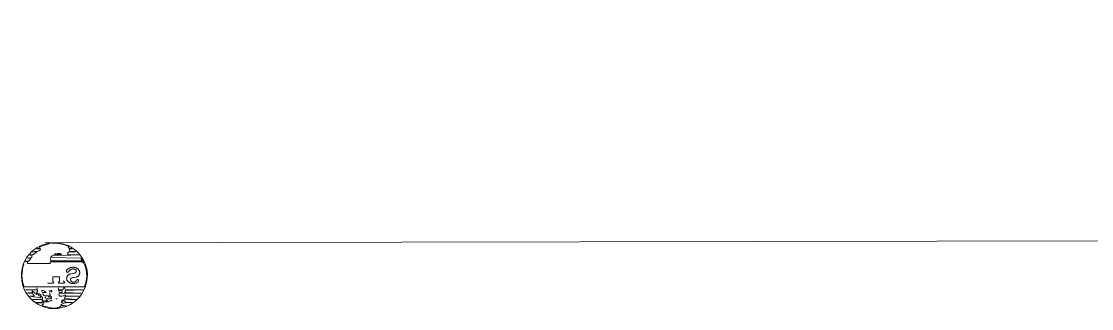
# Model space of a CAD drawing. Header units: inches. Extents: x -246178 to 57169, y -29325 to 19878.
# Drawn here: x 41328.4928 to 41328.6564, y -11332.9117 to -11332.8678 of the extents above; entities that cross this region are included whole.
import ezdxf

# ---------------------------------------------------------------- set-up
doc = ezdxf.new("R2010")
doc.units = ezdxf.units.IN
doc.header["$LTSCALE"] = 25
doc.header["$MEASUREMENT"] = 0
doc.layers.add('00-Ground Floor$0$LOADING', color=253, linetype='Continuous', lineweight=5)

# ---------------------------------------------------------------- blocks, each defined once
blk = doc.blocks.new('00-Ground Floor$0$workstation')
at = {"layer": '00-Ground Floor$0$LOADING'}
for p, q in [((2829.442196, -1039.86161, -0.000001), (2829.442244, -1039.86158, -0.000001)), ((2829.442244, -1039.86158, -0.000001), (2829.442297, -1039.861555, -0.000001)), ((2829.442297, -1039.861555, -0.000001), (2829.442355, -1039.861533, -0.000001)), ((2829.4423, -1039.861582, -0.000001), (2829.442308, -1039.861559, -0.000001)), ((2829.442313, -1039.861582, -0.000001), (2829.4423, -1039.861582, -0.000001)), ((2829.442308, -1039.861559, -0.000001), (2829.442413, -1039.861533, -0.000001)), ((2829.442322, -1039.861585, -0.000001), (2829.442313, -1039.861582, -0.000001)), ((2829.442328, -1039.861596, -0.000001), (2829.442322, -1039.861585, -0.000001)), ((2829.442322, -1039.861604, -0.000001), (2829.442328, -1039.861596, -0.000001)), ((2829.442355, -1039.861533, -0.000001), (2829.442415, -1039.861522, -0.000001)), ((2829.442413, -1039.861533, -0.000001), (2829.442468, -1039.861526, -0.000001)), ((2829.442415, -1039.861522, -0.000001), (2829.442477, -1039.861519, -0.000001)), ((2829.442468, -1039.861526, -0.000001), (2829.442523, -1039.861527, -0.000001)), ((2829.442477, -1039.861519, -0.000001), (2829.442541, -1039.861522, -0.000001)), ((2829.442523, -1039.861527, -0.000001), (2829.442537, -1039.861536, -0.000001)), ((2829.442537, -1039.861536, -0.000001), (2829.442554, -1039.861538, -0.000001)), ((2829.442541, -1039.861522, -0.000001), (2829.442604, -1039.861533, -0.000001)), ((2829.442554, -1039.861538, -0.000001), (2829.442572, -1039.861542, -0.000001)), ((2829.442572, -1039.861542, -0.000001), (2829.442584, -1039.861556, -0.000001)), ((2829.442584, -1039.861556, -0.000001), (2829.442669, -1039.861562, -0.000001)), ((2829.442669, -1039.861562, -0.000001), (2829.442586, -1039.861568, -0.000001)), ((2829.442586, -1039.861568, -0.000001), (2829.442603, -1039.861585, -0.000001)), ((2829.442603, -1039.861585, -0.000001), (2829.442623, -1039.861597, -0.000001)), ((2829.442604, -1039.861533, -0.000001), (2829.442666, -1039.861552, -0.000001)), ((2829.442623, -1039.861597, -0.000001), (2829.442644, -1039.861604, -0.000001)), ((2829.442666, -1039.861552, -0.000001), (2829.442725, -1039.861577, -0.000001)), ((2829.442725, -1039.861577, -0.000001), (2829.44278, -1039.86161, -0.000001)), ((2829.442049, -1039.861771, -0.000001), (2829.44208, -1039.861723, -0.000001)), ((2829.442076, -1039.861757, -0.000001), (2829.442094, -1039.861754, -0.000001)), ((2829.442156, -1039.86176, -0.000001), (2829.442076, -1039.861757, -0.000001)), ((2829.44208, -1039.861723, -0.000001), (2829.442115, -1039.86168, -0.000001)), ((2829.442094, -1039.861754, -0.000001), (2829.442114, -1039.861754, -0.000001)), ((2829.442107, -1039.861708, -0.000001), (2829.442279, -1039.86168, -0.000001)), ((2829.442147, -1039.861708, -0.000001), (2829.442107, -1039.861708, -0.000001)), ((2829.442114, -1039.861754, -0.000001), (2829.442153, -1039.861754, -0.000001)), ((2829.442115, -1039.86168, -0.000001), (2829.442153, -1039.861644, -0.000001)), ((2829.442165, -1039.861708, -0.000001), (2829.442147, -1039.861708, -0.000001)), ((2829.442153, -1039.861644, -0.000001), (2829.442196, -1039.86161, -0.000001)), ((2829.442153, -1039.861754, -0.000001), (2829.442166, -1039.861736, -0.000001)), ((2829.442154, -1039.861659, -0.000001), (2829.442294, -1039.861656, -0.000001)), ((2829.442307, -1039.861659, -0.000001), (2829.442154, -1039.861659, -0.000001)), ((2829.442155, -1039.861768, -0.000001), (2829.442156, -1039.86176, -0.000001)), ((2829.442178, -1039.861713, -0.000001), (2829.442165, -1039.861708, -0.000001)), ((2829.442166, -1039.861736, -0.000001), (2829.442178, -1039.861713, -0.000001)), ((2829.442184, -1039.861757, -0.000001), (2829.442178, -1039.861766, -0.000001)), ((2829.442211, -1039.861756, -0.000001), (2829.442184, -1039.861757, -0.000001)), ((2829.442205, -1039.861748, -0.000001), (2829.442206, -1039.861745, -0.000001)), ((2829.442206, -1039.861745, -0.000001), (2829.442207, -1039.861743, -0.000001)), ((2829.442207, -1039.861743, -0.000001), (2829.442212, -1039.861741, -0.000001)), ((2829.442211, -1039.86161, -0.000001), (2829.442237, -1039.861605, -0.000001)), ((2829.4423, -1039.861613, -0.000001), (2829.442211, -1039.86161, -0.000001)), ((2829.442215, -1039.86175, -0.000001), (2829.442211, -1039.861748, -0.000001)), ((2829.442222, -1039.861757, -0.000001), (2829.442211, -1039.861756, -0.000001)), ((2829.442212, -1039.861741, -0.000001), (2829.442217, -1039.861739, -0.000001)), ((2829.442218, -1039.86175, -0.000001), (2829.442215, -1039.86175, -0.000001)), ((2829.442217, -1039.861739, -0.000001), (2829.442221, -1039.861736, -0.000001)), ((2829.442221, -1039.861749, -0.000001), (2829.442218, -1039.86175, -0.000001)), ((2829.442221, -1039.861736, -0.000001), (2829.442224, -1039.861739, -0.000001)), ((2829.442223, -1039.861748, -0.000001), (2829.442221, -1039.861749, -0.000001)), ((2829.442227, -1039.861766, -0.000001), (2829.442222, -1039.861757, -0.000001)), ((2829.442225, -1039.861745, -0.000001), (2829.442223, -1039.861748, -0.000001)), ((2829.442224, -1039.861739, -0.000001), (2829.442226, -1039.861742, -0.000001)), ((2829.442226, -1039.861742, -0.000001), (2829.442225, -1039.861745, -0.000001)), ((2829.442237, -1039.861605, -0.000001), (2829.442265, -1039.861605, -0.000001)), ((2829.442239, -1039.861748, -0.000001), (2829.442243, -1039.86173, -0.000001)), ((2829.442243, -1039.86173, -0.000001), (2829.442246, -1039.861721, -0.000001)), ((2829.442246, -1039.861721, -0.000001), (2829.442251, -1039.861713, -0.000001)), ((2829.442251, -1039.861713, -0.000001), (2829.442279, -1039.861713, -0.000001)), ((2829.442261, -1039.861739, -0.000001), (2829.442252, -1039.861747, -0.000001)), ((2829.442269, -1039.861732, -0.000001), (2829.442261, -1039.861739, -0.000001)), ((2829.442265, -1039.861605, -0.000001), (2829.442322, -1039.861604, -0.000001)), ((2829.442279, -1039.861733, -0.000001), (2829.442269, -1039.861732, -0.000001)), ((2829.442276, -1039.861688, -0.000001), (2829.442275, -1039.861699, -0.000001)), ((2829.442275, -1039.861699, -0.000001), (2829.442284, -1039.861701, -0.000001)), ((2829.442279, -1039.86168, -0.000001), (2829.442276, -1039.861688, -0.000001)), ((2829.442279, -1039.861713, -0.000001), (2829.442279, -1039.861733, -0.000001)), ((2829.442284, -1039.861701, -0.000001), (2829.442297, -1039.861699, -0.000001)), ((2829.442294, -1039.861656, -0.000001), (2829.442308, -1039.861641, -0.000001)), ((2829.442297, -1039.861699, -0.000001), (2829.442305, -1039.861682, -0.000001)), ((2829.4423, -1039.861621, -0.000001), (2829.4423, -1039.861613, -0.000001)), ((2829.442302, -1039.861628, -0.000001), (2829.4423, -1039.861621, -0.000001)), ((2829.442308, -1039.861641, -0.000001), (2829.442302, -1039.861628, -0.000001)), ((2829.442303, -1039.861768, -0.000001), (2829.442316, -1039.861762, -0.000001)), ((2829.442305, -1039.861682, -0.000001), (2829.442308, -1039.86167, -0.000001)), ((2829.442308, -1039.86167, -0.000001), (2829.442307, -1039.861659, -0.000001)), ((2829.442312, -1039.861748, -0.000001), (2829.442317, -1039.861734, -0.000001)), ((2829.442316, -1039.861762, -0.000001), (2829.442331, -1039.861762, -0.000001)), ((2829.442317, -1039.861734, -0.000001), (2829.442325, -1039.861719, -0.000001)), ((2829.44232, -1039.861622, -0.000001), (2829.442337, -1039.861618, -0.000001)), ((2829.442322, -1039.861639, -0.000001), (2829.44232, -1039.861622, -0.000001)), ((2829.442339, -1039.861639, -0.000001), (2829.442322, -1039.861639, -0.000001)), ((2829.442325, -1039.861719, -0.000001), (2829.442349, -1039.861714, -0.000001)), ((2829.442331, -1039.861762, -0.000001), (2829.442365, -1039.861762, -0.000001)), ((2829.442365, -1039.861762, -0.000001), (2829.442336, -1039.861786, -0.000001)), ((2829.442337, -1039.861618, -0.000001), (2829.442357, -1039.86162, -0.000001)), ((2829.442354, -1039.861635, -0.000001), (2829.442339, -1039.861639, -0.000001)), ((2829.442342, -1039.861697, -0.000001), (2829.442351, -1039.861686, -0.000001)), ((2829.442349, -1039.861714, -0.000001), (2829.442374, -1039.861714, -0.000001)), ((2829.442351, -1039.861686, -0.000001), (2829.442361, -1039.861665, -0.000001)), ((2829.442369, -1039.861633, -0.000001), (2829.442354, -1039.861635, -0.000001)), ((2829.442357, -1039.86162, -0.000001), (2829.442398, -1039.861622, -0.000001)), ((2829.442361, -1039.861665, -0.000001), (2829.442441, -1039.861665, -0.000001)), ((2829.442362, -1039.861651, -0.000001), (2829.442365, -1039.861646, -0.000001)), ((2829.442365, -1039.861646, -0.000001), (2829.442372, -1039.861646, -0.000001)), ((2829.442383, -1039.861637, -0.000001), (2829.442369, -1039.861633, -0.000001)), ((2829.442372, -1039.861646, -0.000001), (2829.442379, -1039.861644, -0.000001)), ((2829.442374, -1039.861714, -0.000001), (2829.442426, -1039.861714, -0.000001)), ((2829.442379, -1039.861644, -0.000001), (2829.442383, -1039.861637, -0.000001)), ((2829.442442, -1039.861698, -0.000001), (2829.442392, -1039.861699, -0.000001)), ((2829.442398, -1039.861622, -0.000001), (2829.442404, -1039.861633, -0.000001)), ((2829.442404, -1039.861633, -0.000001), (2829.442426, -1039.861636, -0.000001)), ((2829.442423, -1039.861733, -0.000001), (2829.442408, -1039.861748, -0.000001)), ((2829.442428, -1039.861723, -0.000001), (2829.442423, -1039.861733, -0.000001)), ((2829.442426, -1039.861636, -0.000001), (2829.442439, -1039.861639, -0.000001)), ((2829.442426, -1039.861714, -0.000001), (2829.442428, -1039.861723, -0.000001)), ((2829.442442, -1039.861678, -0.000001), (2829.442435, -1039.861694, -0.000001)), ((2829.442435, -1039.861694, -0.000001), (2829.442449, -1039.861696, -0.000001)), ((2829.442439, -1039.861639, -0.000001), (2829.442451, -1039.861647, -0.000001)), ((2829.442441, -1039.861665, -0.000001), (2829.442442, -1039.861678, -0.000001)), ((2829.442449, -1039.861696, -0.000001), (2829.442442, -1039.861698, -0.000001)), ((2829.442522, -1039.861674, -0.000001), (2829.442512, -1039.861666, -0.000001)), ((2829.442512, -1039.861666, -0.000001), (2829.442515, -1039.861666, -0.000001)), ((2829.442515, -1039.861666, -0.000001), (2829.442521, -1039.861666, -0.000001)), ((2829.442521, -1039.861666, -0.000001), (2829.442523, -1039.861666, -0.000001)), ((2829.442523, -1039.861666, -0.000001), (2829.442526, -1039.861667, -0.000001)), ((2829.442526, -1039.861667, -0.000001), (2829.442527, -1039.86167, -0.000001)), ((2829.442527, -1039.86167, -0.000001), (2829.442527, -1039.861674, -0.000001)), ((2829.442563, -1039.861716, -0.000001), (2829.442555, -1039.861731, -0.000001)), ((2829.442555, -1039.861731, -0.000001), (2829.442563, -1039.861748, -0.000001)), ((2829.442571, -1039.861709, -0.000001), (2829.442563, -1039.861716, -0.000001)), ((2829.442563, -1039.861748, -0.000001), (2829.442899, -1039.861755, -0.000001)), ((2829.442603, -1039.861709, -0.000001), (2829.442571, -1039.861709, -0.000001)), ((2829.442586, -1039.861764, -0.000001), (2829.442608, -1039.861762, -0.000001)), ((2829.442604, -1039.861611, -0.000001), (2829.442595, -1039.861617, -0.000001)), ((2829.442595, -1039.861617, -0.000001), (2829.442597, -1039.861628, -0.000001)), ((2829.442597, -1039.861628, -0.000001), (2829.442603, -1039.861638, -0.000001)), ((2829.442603, -1039.861638, -0.000001), (2829.442613, -1039.861647, -0.000001)), ((2829.442632, -1039.861711, -0.000001), (2829.442603, -1039.861709, -0.000001)), ((2829.442618, -1039.861623, -0.000001), (2829.442604, -1039.861611, -0.000001)), ((2829.442608, -1039.861762, -0.000001), (2829.442608, -1039.861797, -0.000001)), ((2829.442613, -1039.861647, -0.000001), (2829.442626, -1039.861654, -0.000001)), ((2829.442623, -1039.861637, -0.000001), (2829.442618, -1039.861623, -0.000001)), ((2829.442641, -1039.861642, -0.000001), (2829.442623, -1039.861637, -0.000001)), ((2829.442626, -1039.861654, -0.000001), (2829.44277, -1039.861657, -0.000001)), ((2829.442632, -1039.861719, -0.000001), (2829.442632, -1039.861711, -0.000001)), ((2829.442645, -1039.861723, -0.000001), (2829.442632, -1039.861719, -0.000001)), ((2829.44265, -1039.861631, -0.000001), (2829.442641, -1039.861642, -0.000001)), ((2829.442643, -1039.861674, -0.000001), (2829.442641, -1039.861682, -0.000001)), ((2829.442641, -1039.861682, -0.000001), (2829.442646, -1039.861693, -0.000001)), ((2829.442819, -1039.861657, -0.000001), (2829.442643, -1039.861674, -0.000001)), ((2829.442899, -1039.861755, -0.000001), (2829.442643, -1039.861762, -0.000001)), ((2829.442643, -1039.861762, -0.000001), (2829.442657, -1039.861777, -0.000001)), ((2829.442644, -1039.861604, -0.000001), (2829.442668, -1039.861607, -0.000001)), ((2829.442655, -1039.861725, -0.000001), (2829.442645, -1039.861723, -0.000001)), ((2829.442646, -1039.861693, -0.000001), (2829.442657, -1039.861703, -0.000001)), ((2829.442655, -1039.861625, -0.000001), (2829.44265, -1039.861631, -0.000001)), ((2829.442662, -1039.861623, -0.000001), (2829.442655, -1039.861625, -0.000001)), ((2829.442666, -1039.861709, -0.000001), (2829.442655, -1039.861725, -0.000001)), ((2829.442764, -1039.861611, -0.000001), (2829.442657, -1039.861611, -0.000001)), ((2829.442657, -1039.861611, -0.000001), (2829.442662, -1039.861623, -0.000001)), ((2829.442657, -1039.861703, -0.000001), (2829.442868, -1039.861709, -0.000001)), ((2829.442868, -1039.861709, -0.000001), (2829.442666, -1039.861709, -0.000001)), ((2829.442668, -1039.861607, -0.000001), (2829.442764, -1039.861611, -0.000001)), ((2829.44277, -1039.861657, -0.000001), (2829.442819, -1039.861657, -0.000001)), ((2829.44278, -1039.86161, -0.000001), (2829.442829, -1039.861652, -0.000001)), ((2829.442829, -1039.861652, -0.000001), (2829.442871, -1039.861693, -0.000001)), ((2829.442871, -1039.861693, -0.000001), (2829.442907, -1039.861743, -0.000001)), ((2829.442907, -1039.861743, -0.000001), (2829.442938, -1039.861798, -0.000001)), ((2829.441989, -1039.861947, -0.000001), (2829.442001, -1039.861886, -0.000001)), ((2829.441999, -1039.861937, -0.000001), (2829.44201, -1039.861894, -0.000001)), ((2829.442001, -1039.861886, -0.000001), (2829.442021, -1039.861825, -0.000001)), ((2829.44201, -1039.861894, -0.000001), (2829.442024, -1039.861851, -0.000001)), ((2829.442021, -1039.861825, -0.000001), (2829.442049, -1039.861771, -0.000001)), ((2829.442024, -1039.861851, -0.000001), (2829.44295, -1039.861849, -0.000001)), ((2829.442048, -1039.861804, -0.000001), (2829.442221, -1039.861803, -0.000001)), ((2829.442226, -1039.861809, -0.000001), (2829.442048, -1039.861804, -0.000001)), ((2829.442168, -1039.861772, -0.000001), (2829.442147, -1039.861788, -0.000001)), ((2829.442147, -1039.86178, -0.000001), (2829.442151, -1039.861774, -0.000001)), ((2829.442147, -1039.861788, -0.000001), (2829.442147, -1039.86178, -0.000001)), ((2829.442151, -1039.861774, -0.000001), (2829.442155, -1039.861768, -0.000001)), ((2829.442178, -1039.861766, -0.000001), (2829.442168, -1039.861772, -0.000001)), ((2829.44222, -1039.861776, -0.000001), (2829.442227, -1039.861766, -0.000001)), ((2829.442232, -1039.861776, -0.000001), (2829.44222, -1039.861776, -0.000001)), ((2829.442221, -1039.861803, -0.000001), (2829.442232, -1039.861793, -0.000001)), ((2829.442221, -1039.861834, -0.000001), (2829.442224, -1039.861822, -0.000001)), ((2829.442224, -1039.861822, -0.000001), (2829.442226, -1039.861809, -0.000001)), ((2829.442234, -1039.861785, -0.000001), (2829.442232, -1039.861776, -0.000001)), ((2829.442232, -1039.861793, -0.000001), (2829.442234, -1039.861785, -0.000001)), ((2829.442294, -1039.861797, -0.000001), (2829.442295, -1039.861783, -0.000001)), ((2829.442295, -1039.861783, -0.000001), (2829.442303, -1039.861768, -0.000001)), ((2829.442318, -1039.861795, -0.000001), (2829.442297, -1039.861797, -0.000001)), ((2829.442336, -1039.861786, -0.000001), (2829.442318, -1039.861795, -0.000001)), ((2829.44239, -1039.861909, -0.000001), (2829.442389, -1039.86191, -0.000001)), ((2829.442391, -1039.861908, -0.000001), (2829.44239, -1039.861909, -0.000001)), ((2829.442393, -1039.861907, -0.000001), (2829.442391, -1039.861908, -0.000001)), ((2829.442395, -1039.861907, -0.000001), (2829.442393, -1039.861907, -0.000001)), ((2829.442396, -1039.861907, -0.000001), (2829.442395, -1039.861907, -0.000001)), ((2829.44247, -1039.861907, -0.000001), (2829.442396, -1039.861907, -0.000001)), ((2829.442408, -1039.861797, -0.000001), (2829.442414, -1039.861776, -0.000001)), ((2829.442414, -1039.861776, -0.000001), (2829.442429, -1039.861775, -0.000001)), ((2829.442429, -1039.861775, -0.000001), (2829.442447, -1039.861774, -0.000001)), ((2829.442448, -1039.861794, -0.000001), (2829.442429, -1039.861797, -0.000001)), ((2829.442447, -1039.861774, -0.000001), (2829.442448, -1039.861794, -0.000001)), ((2829.442471, -1039.861907, -0.000001), (2829.44247, -1039.861907, -0.000001)), ((2829.44247, -1039.861926, -0.000001), (2829.442472, -1039.861926, -0.000001)), ((2829.442473, -1039.861907, -0.000001), (2829.442471, -1039.861907, -0.000001)), ((2829.442472, -1039.861926, -0.000001), (2829.442474, -1039.861925, -0.000001)), ((2829.442474, -1039.861908, -0.000001), (2829.442473, -1039.861907, -0.000001)), ((2829.442476, -1039.861909, -0.000001), (2829.442474, -1039.861908, -0.000001)), ((2829.442474, -1039.861925, -0.000001), (2829.442475, -1039.861925, -0.000001)), ((2829.442475, -1039.861925, -0.000001), (2829.442476, -1039.861923, -0.000001)), ((2829.442477, -1039.86191, -0.000001), (2829.442476, -1039.861909, -0.000001)), ((2829.442476, -1039.861923, -0.000001), (2829.442478, -1039.861922, -0.000001)), ((2829.442478, -1039.861911, -0.000001), (2829.442477, -1039.86191, -0.000001)), ((2829.442479, -1039.861913, -0.000001), (2829.442478, -1039.861911, -0.000001)), ((2829.442478, -1039.861921, -0.000001), (2829.442479, -1039.861919, -0.000001)), ((2829.442478, -1039.861922, -0.000001), (2829.442478, -1039.861921, -0.000001)), ((2829.442479, -1039.861914, -0.000001), (2829.442479, -1039.861913, -0.000001)), ((2829.44248, -1039.861916, -0.000001), (2829.442479, -1039.861914, -0.000001)), ((2829.442479, -1039.861919, -0.000001), (2829.44248, -1039.861918, -0.000001)), ((2829.44248, -1039.861918, -0.000001), (2829.44248, -1039.861916, -0.000001)), ((2829.442549, -1039.861797, -0.000001), (2829.442558, -1039.861783, -0.000001)), ((2829.442551, -1039.861805, -0.000001), (2829.442549, -1039.861834, -0.000001)), ((2829.442551, -1039.861913, -0.000001), (2829.44255, -1039.861915, -0.000001)), ((2829.44255, -1039.861915, -0.000001), (2829.44255, -1039.861916, -0.000001)), ((2829.44255, -1039.861916, -0.000001), (2829.44255, -1039.861918, -0.000001)), ((2829.44255, -1039.861918, -0.000001), (2829.44255, -1039.861919, -0.000001)), ((2829.44255, -1039.861919, -0.000001), (2829.442551, -1039.861921, -0.000001)), ((2829.442608, -1039.861797, -0.000001), (2829.442551, -1039.861797, -0.000001)), ((2829.442587, -1039.861807, -0.000001), (2829.442551, -1039.861805, -0.000001)), ((2829.442552, -1039.861911, -0.000001), (2829.442551, -1039.861913, -0.000001)), ((2829.442551, -1039.861921, -0.000001), (2829.442552, -1039.861922, -0.000001)), ((2829.442554, -1039.861909, -0.000001), (2829.442552, -1039.86191, -0.000001)), ((2829.442552, -1039.86191, -0.000001), (2829.442552, -1039.861911, -0.000001)), ((2829.442552, -1039.861922, -0.000001), (2829.442553, -1039.861924, -0.000001)), ((2829.442553, -1039.861924, -0.000001), (2829.442554, -1039.861925, -0.000001)), ((2829.442555, -1039.861908, -0.000001), (2829.442554, -1039.861909, -0.000001)), ((2829.442554, -1039.861925, -0.000001), (2829.442556, -1039.861925, -0.000001)), ((2829.442557, -1039.861907, -0.000001), (2829.442555, -1039.861908, -0.000001)), ((2829.442556, -1039.861925, -0.000001), (2829.442557, -1039.861926, -0.000001)), ((2829.442558, -1039.861907, -0.000001), (2829.442557, -1039.861907, -0.000001)), ((2829.442557, -1039.861926, -0.000001), (2829.442559, -1039.861926, -0.000001)), ((2829.442558, -1039.861783, -0.000001), (2829.442565, -1039.861766, -0.000001)), ((2829.44256, -1039.861907, -0.000001), (2829.442558, -1039.861907, -0.000001)), ((2829.442631, -1039.861907, -0.000001), (2829.44256, -1039.861907, -0.000001)), ((2829.442565, -1039.861766, -0.000001), (2829.442586, -1039.861764, -0.000001)), ((2829.44262, -1039.861809, -0.000001), (2829.442587, -1039.861807, -0.000001)), ((2829.442624, -1039.861823, -0.000001), (2829.44262, -1039.861809, -0.000001)), ((2829.442629, -1039.861834, -0.000001), (2829.442624, -1039.861823, -0.000001)), ((2829.442647, -1039.861834, -0.000001), (2829.442629, -1039.861834, -0.000001)), ((2829.442633, -1039.861907, -0.000001), (2829.442631, -1039.861907, -0.000001)), ((2829.442635, -1039.861908, -0.000001), (2829.442633, -1039.861907, -0.000001)), ((2829.442637, -1039.861909, -0.000001), (2829.442635, -1039.861908, -0.000001)), ((2829.442638, -1039.86191, -0.000001), (2829.442637, -1039.861909, -0.000001)), ((2829.44264, -1039.861911, -0.000001), (2829.442638, -1039.86191, -0.000001)), ((2829.442641, -1039.861912, -0.000001), (2829.44264, -1039.861911, -0.000001)), ((2829.44264, -1039.861927, -0.000001), (2829.442641, -1039.861925, -0.000001)), ((2829.442642, -1039.861914, -0.000001), (2829.442641, -1039.861912, -0.000001)), ((2829.442641, -1039.861925, -0.000001), (2829.442642, -1039.861924, -0.000001)), ((2829.442642, -1039.861916, -0.000001), (2829.442642, -1039.861914, -0.000001)), ((2829.442643, -1039.861918, -0.000001), (2829.442642, -1039.861916, -0.000001)), ((2829.442642, -1039.861922, -0.000001), (2829.442643, -1039.86192, -0.000001)), ((2829.442642, -1039.861924, -0.000001), (2829.442642, -1039.861922, -0.000001)), ((2829.442643, -1039.86192, -0.000001), (2829.442643, -1039.861918, -0.000001)), ((2829.442648, -1039.861821, -0.000001), (2829.442647, -1039.861834, -0.000001)), ((2829.442655, -1039.861811, -0.000001), (2829.442648, -1039.861821, -0.000001)), ((2829.442657, -1039.861777, -0.000001), (2829.442651, -1039.861797, -0.000001)), ((2829.442651, -1039.861797, -0.000001), (2829.442929, -1039.861804, -0.000001)), ((2829.442929, -1039.861804, -0.000001), (2829.442655, -1039.861811, -0.000001)), ((2829.442704, -1039.861925, -0.000001), (2829.4427, -1039.861929, -0.000001)), ((2829.442709, -1039.861921, -0.000001), (2829.442704, -1039.861925, -0.000001)), ((2829.442713, -1039.861918, -0.000001), (2829.442709, -1039.861921, -0.000001)), ((2829.442718, -1039.861915, -0.000001), (2829.442713, -1039.861918, -0.000001)), ((2829.442723, -1039.861913, -0.000001), (2829.442718, -1039.861915, -0.000001)), ((2829.442727, -1039.86191, -0.000001), (2829.442723, -1039.861913, -0.000001)), ((2829.442733, -1039.861908, -0.000001), (2829.442727, -1039.86191, -0.000001)), ((2829.442738, -1039.861907, -0.000001), (2829.442733, -1039.861908, -0.000001)), ((2829.442743, -1039.861905, -0.000001), (2829.442738, -1039.861907, -0.000001)), ((2829.442748, -1039.861904, -0.000001), (2829.442743, -1039.861905, -0.000001)), ((2829.442754, -1039.861903, -0.000001), (2829.442748, -1039.861904, -0.000001)), ((2829.442759, -1039.861903, -0.000001), (2829.442754, -1039.861903, -0.000001)), ((2829.442766, -1039.861902, -0.000001), (2829.442759, -1039.861903, -0.000001)), ((2829.442759, -1039.861927, -0.000001), (2829.442762, -1039.861925, -0.000001)), ((2829.442762, -1039.861925, -0.000001), (2829.442766, -1039.861924, -0.000001)), ((2829.442774, -1039.861902, -0.000001), (2829.442766, -1039.861902, -0.000001)), ((2829.442766, -1039.861924, -0.000001), (2829.442769, -1039.861923, -0.000001)), ((2829.442769, -1039.861923, -0.000001), (2829.442773, -1039.861922, -0.000001)), ((2829.442773, -1039.861922, -0.000001), (2829.442777, -1039.861922, -0.000001)), ((2829.442781, -1039.861902, -0.000001), (2829.442774, -1039.861902, -0.000001)), ((2829.442777, -1039.861922, -0.000001), (2829.44278, -1039.861922, -0.000001)), ((2829.44278, -1039.861922, -0.000001), (2829.442785, -1039.861922, -0.000001)), ((2829.442788, -1039.861902, -0.000001), (2829.442781, -1039.861902, -0.000001)), ((2829.442785, -1039.861922, -0.000001), (2829.442789, -1039.861922, -0.000001)), ((2829.442796, -1039.861903, -0.000001), (2829.442788, -1039.861902, -0.000001)), ((2829.442789, -1039.861922, -0.000001), (2829.442793, -1039.861923, -0.000001)), ((2829.442793, -1039.861923, -0.000001), (2829.442797, -1039.861924, -0.000001)), ((2829.442803, -1039.861904, -0.000001), (2829.442796, -1039.861903, -0.000001)), ((2829.442797, -1039.861924, -0.000001), (2829.442801, -1039.861926, -0.000001)), ((2829.442801, -1039.861926, -0.000001), (2829.442805, -1039.861927, -0.000001)), ((2829.44281, -1039.861905, -0.000001), (2829.442803, -1039.861904, -0.000001)), ((2829.442817, -1039.861907, -0.000001), (2829.44281, -1039.861905, -0.000001)), ((2829.442824, -1039.861909, -0.000001), (2829.442817, -1039.861907, -0.000001)), ((2829.442831, -1039.861911, -0.000001), (2829.442824, -1039.861909, -0.000001)), ((2829.442838, -1039.861914, -0.000001), (2829.442831, -1039.861911, -0.000001)), ((2829.442847, -1039.861918, -0.000001), (2829.442845, -1039.861917, -0.000001)), ((2829.442848, -1039.861919, -0.000001), (2829.442847, -1039.861918, -0.000001)), ((2829.44285, -1039.861921, -0.000001), (2829.442848, -1039.861919, -0.000001)), ((2829.442851, -1039.861923, -0.000001), (2829.44285, -1039.861921, -0.000001)), ((2829.442852, -1039.861925, -0.000001), (2829.442851, -1039.861923, -0.000001)), ((2829.442853, -1039.861927, -0.000001), (2829.442852, -1039.861925, -0.000001)), ((2829.442938, -1039.861798, -0.000001), (2829.442962, -1039.861857, -0.000001)), ((2829.44295, -1039.861849, -0.000001), (2829.442974, -1039.861935, -0.000001)), ((2829.442962, -1039.861857, -0.000001), (2829.44298, -1039.861919, -0.000001)), ((2829.44298, -1039.861919, -0.000001), (2829.44299, -1039.861982, -0.000001)), ((2829.441984, -1039.862008, -0.000001), (2829.441989, -1039.861947, -0.000001)), ((2829.441986, -1039.86207, -0.000001), (2829.441984, -1039.862008, -0.000001)), ((2829.441996, -1039.862131, -0.000001), (2829.441986, -1039.86207, -0.000001)), ((2829.441991, -1039.862023, -0.000001), (2829.441993, -1039.86198, -0.000001)), ((2829.441993, -1039.862066, -0.000001), (2829.441991, -1039.862023, -0.000001)), ((2829.441993, -1039.86198, -0.000001), (2829.441999, -1039.861937, -0.000001)), ((2829.441999, -1039.862109, -0.000001), (2829.441993, -1039.862066, -0.000001)), ((2829.442462, -1039.861938, -0.000001), (2829.442463, -1039.861936, -0.000001)), ((2829.442462, -1039.862002, -0.000001), (2829.442462, -1039.861938, -0.000001)), ((2829.442567, -1039.862002, -0.000001), (2829.442462, -1039.862002, -0.000001)), ((2829.442463, -1039.861934, -0.000001), (2829.442464, -1039.861932, -0.000001)), ((2829.442463, -1039.861936, -0.000001), (2829.442463, -1039.861934, -0.000001)), ((2829.442464, -1039.861932, -0.000001), (2829.442465, -1039.861931, -0.000001)), ((2829.442465, -1039.861931, -0.000001), (2829.442466, -1039.861929, -0.000001)), ((2829.442466, -1039.861929, -0.000001), (2829.442467, -1039.861928, -0.000001)), ((2829.442467, -1039.861928, -0.000001), (2829.442469, -1039.861927, -0.000001)), ((2829.442469, -1039.861927, -0.000001), (2829.44247, -1039.861926, -0.000001)), ((2829.442559, -1039.861926, -0.000001), (2829.442561, -1039.861927, -0.000001)), ((2829.442561, -1039.861927, -0.000001), (2829.442562, -1039.861928, -0.000001)), ((2829.442562, -1039.861928, -0.000001), (2829.442564, -1039.861929, -0.000001)), ((2829.442564, -1039.861929, -0.000001), (2829.442565, -1039.861931, -0.000001)), ((2829.442565, -1039.861931, -0.000001), (2829.442566, -1039.861932, -0.000001)), ((2829.442566, -1039.861932, -0.000001), (2829.442566, -1039.861934, -0.000001)), ((2829.442566, -1039.861934, -0.000001), (2829.442567, -1039.861936, -0.000001)), ((2829.442567, -1039.861936, -0.000001), (2829.442567, -1039.861938, -0.000001)), ((2829.442567, -1039.861938, -0.000001), (2829.442567, -1039.862002, -0.000001)), ((2829.442626, -1039.861938, -0.000001), (2829.442627, -1039.861937, -0.000001)), ((2829.442626, -1039.86194, -0.000001), (2829.442626, -1039.861938, -0.000001)), ((2829.442627, -1039.861937, -0.000001), (2829.442628, -1039.861935, -0.000001)), ((2829.442628, -1039.861935, -0.000001), (2829.442629, -1039.861934, -0.000001)), ((2829.442629, -1039.861934, -0.000001), (2829.44263, -1039.861932, -0.000001)), ((2829.44263, -1039.861932, -0.000001), (2829.442632, -1039.861931, -0.000001)), ((2829.442632, -1039.861931, -0.000001), (2829.442633, -1039.861931, -0.000001)), ((2829.442633, -1039.861931, -0.000001), (2829.442635, -1039.86193, -0.000001)), ((2829.442635, -1039.86193, -0.000001), (2829.442637, -1039.861929, -0.000001)), ((2829.442637, -1039.861929, -0.000001), (2829.442638, -1039.861928, -0.000001)), ((2829.442638, -1039.861928, -0.000001), (2829.44264, -1039.861927, -0.000001)), ((2829.442673, -1039.862087, -0.000001), (2829.442672, -1039.86209, -0.000001)), ((2829.442672, -1039.86209, -0.000001), (2829.442672, -1039.862092, -0.000001)), ((2829.442675, -1039.862083, -0.000001), (2829.442673, -1039.862085, -0.000001)), ((2829.442673, -1039.862085, -0.000001), (2829.442673, -1039.862087, -0.000001)), ((2829.442676, -1039.862081, -0.000001), (2829.442675, -1039.862083, -0.000001)), ((2829.442677, -1039.861967, -0.000001), (2829.442676, -1039.861972, -0.000001)), ((2829.442676, -1039.861972, -0.000001), (2829.442676, -1039.861976, -0.000001)), ((2829.442676, -1039.861976, -0.000001), (2829.442676, -1039.861981, -0.000001)), ((2829.442676, -1039.861981, -0.000001), (2829.442676, -1039.861985, -0.000001)), ((2829.442676, -1039.861985, -0.000001), (2829.442677, -1039.86199, -0.000001)), ((2829.442677, -1039.862079, -0.000001), (2829.442676, -1039.862081, -0.000001)), ((2829.442678, -1039.861963, -0.000001), (2829.442677, -1039.861967, -0.000001)), ((2829.442677, -1039.86199, -0.000001), (2829.442678, -1039.861994, -0.000001)), ((2829.442679, -1039.862078, -0.000001), (2829.442677, -1039.862079, -0.000001)), ((2829.442679, -1039.861958, -0.000001), (2829.442678, -1039.861963, -0.000001)), ((2829.442678, -1039.861994, -0.000001), (2829.442679, -1039.861999, -0.000001)), ((2829.442681, -1039.861954, -0.000001), (2829.442679, -1039.861958, -0.000001)), ((2829.442679, -1039.861999, -0.000001), (2829.442681, -1039.862003, -0.000001)), ((2829.442681, -1039.862076, -0.000001), (2829.442679, -1039.862078, -0.000001)), ((2829.442683, -1039.86195, -0.000001), (2829.442681, -1039.861954, -0.000001)), ((2829.442681, -1039.862003, -0.000001), (2829.442682, -1039.862007, -0.000001)), ((2829.442683, -1039.862075, -0.000001), (2829.442681, -1039.862076, -0.000001)), ((2829.442682, -1039.862007, -0.000001), (2829.442685, -1039.862011, -0.000001)), ((2829.442686, -1039.861945, -0.000001), (2829.442683, -1039.86195, -0.000001)), ((2829.442686, -1039.862074, -0.000001), (2829.442683, -1039.862075, -0.000001)), ((2829.442685, -1039.862011, -0.000001), (2829.442687, -1039.862015, -0.000001)), ((2829.442689, -1039.861941, -0.000001), (2829.442686, -1039.861945, -0.000001)), ((2829.442688, -1039.862074, -0.000001), (2829.442686, -1039.862074, -0.000001)), ((2829.442687, -1039.862015, -0.000001), (2829.44269, -1039.862019, -0.000001)), ((2829.44269, -1039.862074, -0.000001), (2829.442688, -1039.862074, -0.000001)), ((2829.442693, -1039.861936, -0.000001), (2829.442689, -1039.861941, -0.000001)), ((2829.44269, -1039.862019, -0.000001), (2829.442693, -1039.862022, -0.000001)), ((2829.442693, -1039.862074, -0.000001), (2829.44269, -1039.862074, -0.000001)), ((2829.442696, -1039.861932, -0.000001), (2829.442693, -1039.861936, -0.000001)), ((2829.442693, -1039.862022, -0.000001), (2829.442696, -1039.862025, -0.000001)), ((2829.442695, -1039.862074, -0.000001), (2829.442693, -1039.862074, -0.000001)), ((2829.442697, -1039.862075, -0.000001), (2829.442695, -1039.862074, -0.000001)), ((2829.4427, -1039.861929, -0.000001), (2829.442696, -1039.861932, -0.000001)), ((2829.442696, -1039.862025, -0.000001), (2829.4427, -1039.862028, -0.000001)), ((2829.4427, -1039.862076, -0.000001), (2829.442697, -1039.862075, -0.000001)), ((2829.4427, -1039.862028, -0.000001), (2829.442704, -1039.862032, -0.000001)), ((2829.442701, -1039.862076, -0.000001), (2829.4427, -1039.862076, -0.000001)), ((2829.442702, -1039.862078, -0.000001), (2829.442701, -1039.862076, -0.000001)), ((2829.442703, -1039.862079, -0.000001), (2829.442702, -1039.862078, -0.000001)), ((2829.442704, -1039.86208, -0.000001), (2829.442703, -1039.862079, -0.000001)), ((2829.442704, -1039.862032, -0.000001), (2829.442708, -1039.862035, -0.000001)), ((2829.442707, -1039.862085, -0.000001), (2829.442704, -1039.86208, -0.000001)), ((2829.442709, -1039.862089, -0.000001), (2829.442707, -1039.862085, -0.000001)), ((2829.442708, -1039.862035, -0.000001), (2829.442712, -1039.862038, -0.000001)), ((2829.442712, -1039.862093, -0.000001), (2829.442709, -1039.862089, -0.000001)), ((2829.442712, -1039.862038, -0.000001), (2829.442717, -1039.86204, -0.000001)), ((2829.442717, -1039.86204, -0.000001), (2829.442722, -1039.862043, -0.000001)), ((2829.442722, -1039.862043, -0.000001), (2829.442727, -1039.862045, -0.000001)), ((2829.442727, -1039.862045, -0.000001), (2829.442732, -1039.862047, -0.000001)), ((2829.442732, -1039.862047, -0.000001), (2829.442737, -1039.862048, -0.000001)), ((2829.442734, -1039.86196, -0.000001), (2829.442735, -1039.861957, -0.000001)), ((2829.442734, -1039.861962, -0.000001), (2829.442734, -1039.86196, -0.000001)), ((2829.442734, -1039.861965, -0.000001), (2829.442734, -1039.861962, -0.000001)), ((2829.442734, -1039.861968, -0.000001), (2829.442734, -1039.861965, -0.000001)), ((2829.442735, -1039.86197, -0.000001), (2829.442734, -1039.861968, -0.000001)), ((2829.442735, -1039.861955, -0.000001), (2829.442737, -1039.861951, -0.000001)), ((2829.442735, -1039.861957, -0.000001), (2829.442735, -1039.861955, -0.000001)), ((2829.442736, -1039.861972, -0.000001), (2829.442735, -1039.86197, -0.000001)), ((2829.442737, -1039.861975, -0.000001), (2829.442736, -1039.861972, -0.000001)), ((2829.442737, -1039.861951, -0.000001), (2829.442738, -1039.861948, -0.000001)), ((2829.442739, -1039.861977, -0.000001), (2829.442737, -1039.861975, -0.000001)), ((2829.442737, -1039.862048, -0.000001), (2829.442742, -1039.86205, -0.000001)), ((2829.442738, -1039.861948, -0.000001), (2829.44274, -1039.861944, -0.000001)), ((2829.442741, -1039.861979, -0.000001), (2829.442739, -1039.861977, -0.000001)), ((2829.44274, -1039.861944, -0.000001), (2829.442742, -1039.861941, -0.000001)), ((2829.442743, -1039.861981, -0.000001), (2829.442741, -1039.861979, -0.000001)), ((2829.442742, -1039.861941, -0.000001), (2829.442744, -1039.861938, -0.000001)), ((2829.442742, -1039.86205, -0.000001), (2829.44279, -1039.862057, -0.000001)), ((2829.442745, -1039.861982, -0.000001), (2829.442743, -1039.861981, -0.000001)), ((2829.442744, -1039.861938, -0.000001), (2829.442747, -1039.861936, -0.000001)), ((2829.442747, -1039.861983, -0.000001), (2829.442745, -1039.861982, -0.000001)), ((2829.442747, -1039.861936, -0.000001), (2829.44275, -1039.861933, -0.000001)), ((2829.442757, -1039.861987, -0.000001), (2829.442747, -1039.861983, -0.000001)), ((2829.44275, -1039.861933, -0.000001), (2829.442753, -1039.861931, -0.000001)), ((2829.442753, -1039.861931, -0.000001), (2829.442756, -1039.861929, -0.000001)), ((2829.442756, -1039.861929, -0.000001), (2829.442759, -1039.861927, -0.000001)), ((2829.442767, -1039.86199, -0.000001), (2829.442757, -1039.861987, -0.000001)), ((2829.442777, -1039.861993, -0.000001), (2829.442767, -1039.86199, -0.000001)), ((2829.442787, -1039.861995, -0.000001), (2829.442777, -1039.861993, -0.000001)), ((2829.442821, -1039.862, -0.000001), (2829.442787, -1039.861995, -0.000001)), ((2829.44279, -1039.862057, -0.000001), (2829.442793, -1039.862058, -0.000001)), ((2829.442793, -1039.862058, -0.000001), (2829.442797, -1039.862059, -0.000001)), ((2829.442797, -1039.862059, -0.000001), (2829.442801, -1039.86206, -0.000001)), ((2829.442801, -1039.86206, -0.000001), (2829.442804, -1039.862062, -0.000001)), ((2829.442804, -1039.862062, -0.000001), (2829.442807, -1039.862064, -0.000001)), ((2829.442805, -1039.861927, -0.000001), (2829.442808, -1039.861929, -0.000001)), ((2829.442807, -1039.862064, -0.000001), (2829.44281, -1039.862066, -0.000001)), ((2829.442808, -1039.861929, -0.000001), (2829.442812, -1039.861932, -0.000001)), ((2829.44281, -1039.862066, -0.000001), (2829.442813, -1039.862068, -0.000001)), ((2829.442812, -1039.861932, -0.000001), (2829.442815, -1039.861934, -0.000001)), ((2829.442813, -1039.862068, -0.000001), (2829.442816, -1039.862071, -0.000001)), ((2829.442815, -1039.861934, -0.000001), (2829.442818, -1039.861937, -0.000001)), ((2829.442816, -1039.862071, -0.000001), (2829.442818, -1039.862073, -0.000001)), ((2829.442818, -1039.861937, -0.000001), (2829.442821, -1039.86194, -0.000001)), ((2829.442818, -1039.862073, -0.000001), (2829.442819, -1039.862076, -0.000001)), ((2829.442819, -1039.862076, -0.000001), (2829.442821, -1039.862078, -0.000001)), ((2829.442821, -1039.86194, -0.000001), (2829.442824, -1039.861943, -0.000001)), ((2829.442825, -1039.862001, -0.000001), (2829.442821, -1039.862, -0.000001)), ((2829.442821, -1039.862078, -0.000001), (2829.442822, -1039.862081, -0.000001)), ((2829.442822, -1039.862081, -0.000001), (2829.442823, -1039.862084, -0.000001)), ((2829.442823, -1039.862084, -0.000001), (2829.442823, -1039.862086, -0.000001)), ((2829.442823, -1039.862086, -0.000001), (2829.442824, -1039.862089, -0.000001)), ((2829.442824, -1039.862089, -0.000001), (2829.442823, -1039.862092, -0.000001)), ((2829.442824, -1039.861943, -0.000001), (2829.442827, -1039.861946, -0.000001)), ((2829.44283, -1039.862002, -0.000001), (2829.442825, -1039.862001, -0.000001)), ((2829.442827, -1039.861946, -0.000001), (2829.442829, -1039.86195, -0.000001)), ((2829.442829, -1039.86195, -0.000001), (2829.442831, -1039.861953, -0.000001)), ((2829.442834, -1039.862004, -0.000001), (2829.44283, -1039.862002, -0.000001)), ((2829.442831, -1039.861953, -0.000001), (2829.442833, -1039.861957, -0.000001)), ((2829.442833, -1039.861957, -0.000001), (2829.442834, -1039.861959, -0.000001)), ((2829.442834, -1039.861959, -0.000001), (2829.442835, -1039.86196, -0.000001)), ((2829.442838, -1039.862006, -0.000001), (2829.442834, -1039.862004, -0.000001)), ((2829.442835, -1039.86196, -0.000001), (2829.442836, -1039.861962, -0.000001)), ((2829.442836, -1039.861962, -0.000001), (2829.442838, -1039.861963, -0.000001)), ((2829.442838, -1039.861963, -0.000001), (2829.44284, -1039.861964, -0.000001)), ((2829.442842, -1039.862008, -0.000001), (2829.442838, -1039.862006, -0.000001)), ((2829.44284, -1039.861964, -0.000001), (2829.442842, -1039.861964, -0.000001)), ((2829.442842, -1039.861964, -0.000001), (2829.442844, -1039.861964, -0.000001)), ((2829.442846, -1039.862011, -0.000001), (2829.442842, -1039.862008, -0.000001)), ((2829.442844, -1039.861964, -0.000001), (2829.442846, -1039.861964, -0.000001)), ((2829.442846, -1039.861964, -0.000001), (2829.442848, -1039.861964, -0.000001)), ((2829.44285, -1039.862013, -0.000001), (2829.442846, -1039.862011, -0.000001)), ((2829.442848, -1039.861964, -0.000001), (2829.442849, -1039.861963, -0.000001)), ((2829.442849, -1039.861963, -0.000001), (2829.442851, -1039.861962, -0.000001)), ((2829.442853, -1039.862016, -0.000001), (2829.44285, -1039.862013, -0.000001)), ((2829.442851, -1039.861962, -0.000001), (2829.442853, -1039.861961, -0.000001)), ((2829.442854, -1039.861929, -0.000001), (2829.442853, -1039.861927, -0.000001)), ((2829.442853, -1039.861961, -0.000001), (2829.442854, -1039.861959, -0.000001)), ((2829.442857, -1039.86202, -0.000001), (2829.442853, -1039.862016, -0.000001)), ((2829.442854, -1039.861931, -0.000001), (2829.442854, -1039.861929, -0.000001)), ((2829.442856, -1039.86195, -0.000001), (2829.442854, -1039.861931, -0.000001)), ((2829.442854, -1039.861959, -0.000001), (2829.442855, -1039.861958, -0.000001)), ((2829.442855, -1039.861958, -0.000001), (2829.442856, -1039.861956, -0.000001)), ((2829.442857, -1039.861952, -0.000001), (2829.442856, -1039.86195, -0.000001)), ((2829.442856, -1039.861954, -0.000001), (2829.442857, -1039.861952, -0.000001)), ((2829.442856, -1039.861956, -0.000001), (2829.442856, -1039.861954, -0.000001)), ((2829.44286, -1039.862023, -0.000001), (2829.442857, -1039.86202, -0.000001)), ((2829.442863, -1039.862027, -0.000001), (2829.44286, -1039.862023, -0.000001)), ((2829.442865, -1039.862031, -0.000001), (2829.442863, -1039.862027, -0.000001)), ((2829.442867, -1039.862035, -0.000001), (2829.442865, -1039.862031, -0.000001)), ((2829.442869, -1039.862039, -0.000001), (2829.442867, -1039.862035, -0.000001)), ((2829.442871, -1039.862043, -0.000001), (2829.442869, -1039.862039, -0.000001)), ((2829.44287, -1039.862093, -0.000001), (2829.442872, -1039.862089, -0.000001)), ((2829.442873, -1039.862048, -0.000001), (2829.442871, -1039.862043, -0.000001)), ((2829.442872, -1039.862089, -0.000001), (2829.442873, -1039.862084, -0.000001)), ((2829.442874, -1039.862052, -0.000001), (2829.442873, -1039.862048, -0.000001)), ((2829.442873, -1039.862084, -0.000001), (2829.442874, -1039.86208, -0.000001)), ((2829.442875, -1039.862057, -0.000001), (2829.442874, -1039.862052, -0.000001)), ((2829.442874, -1039.86208, -0.000001), (2829.442875, -1039.862075, -0.000001)), ((2829.442875, -1039.862061, -0.000001), (2829.442875, -1039.862057, -0.000001)), ((2829.442875, -1039.862066, -0.000001), (2829.442875, -1039.862061, -0.000001)), ((2829.442875, -1039.862071, -0.000001), (2829.442875, -1039.862066, -0.000001)), ((2829.442875, -1039.862075, -0.000001), (2829.442875, -1039.862071, -0.000001)), ((2829.442974, -1039.861935, -0.000001), (2829.442982, -1039.862021, -0.000001)), ((2829.442981, -1039.862064, -0.000001), (2829.442974, -1039.862108, -0.000001)), ((2829.442982, -1039.862021, -0.000001), (2829.442981, -1039.862064, -0.000001)), ((2829.442993, -1039.862045, -0.000001), (2829.442987, -1039.862105, -0.000001)), ((2829.44299, -1039.861982, -0.000001), (2829.442993, -1039.862045, -0.000001)), ((2829.442013, -1039.862191, -0.000001), (2829.441996, -1039.862131, -0.000001)), ((2829.442008, -1039.862152, -0.000001), (2829.441999, -1039.862109, -0.000001)), ((2829.44202, -1039.862195, -0.000001), (2829.442008, -1039.862152, -0.000001)), ((2829.442038, -1039.862249, -0.000001), (2829.442013, -1039.862191, -0.000001)), ((2829.442069, -1039.862306, -0.000001), (2829.442038, -1039.862249, -0.000001)), ((2829.442044, -1039.862244, -0.000001), (2829.44205, -1039.862238, -0.000001)), ((2829.44209, -1039.862244, -0.000001), (2829.442044, -1039.862244, -0.000001)), ((2829.44205, -1039.862238, -0.000001), (2829.442059, -1039.862237, -0.000001)), ((2829.442059, -1039.862237, -0.000001), (2829.442078, -1039.862238, -0.000001)), ((2829.442075, -1039.862217, -0.000001), (2829.442075, -1039.862209, -0.000001)), ((2829.442075, -1039.862209, -0.000001), (2829.442425, -1039.862209, -0.000001)), ((2829.442078, -1039.862224, -0.000001), (2829.442075, -1039.862217, -0.000001)), ((2829.442081, -1039.862231, -0.000001), (2829.442078, -1039.862224, -0.000001)), ((2829.442078, -1039.862238, -0.000001), (2829.442081, -1039.862231, -0.000001)), ((2829.442115, -1039.862263, -0.000001), (2829.44209, -1039.862244, -0.000001)), ((2829.442424, -1039.86222, -0.000001), (2829.442423, -1039.862226, -0.000001)), ((2829.442423, -1039.862226, -0.000001), (2829.442428, -1039.862233, -0.000001)), ((2829.442428, -1039.862215, -0.000001), (2829.442424, -1039.86222, -0.000001)), ((2829.442425, -1039.862209, -0.000001), (2829.442428, -1039.862215, -0.000001)), ((2829.442428, -1039.862233, -0.000001), (2829.44292, -1039.862233, -0.000001)), ((2829.442431, -1039.862283, -0.000001), (2829.442434, -1039.862249, -0.000001)), ((2829.442434, -1039.862249, -0.000001), (2829.442906, -1039.862247, -0.000001)), ((2829.442672, -1039.862092, -0.000001), (2829.442673, -1039.862095, -0.000001)), ((2829.442673, -1039.862095, -0.000001), (2829.442673, -1039.862097, -0.000001)), ((2829.442673, -1039.862097, -0.000001), (2829.442675, -1039.862101, -0.000001)), ((2829.442675, -1039.862101, -0.000001), (2829.442677, -1039.862105, -0.000001)), ((2829.442677, -1039.862105, -0.000001), (2829.44268, -1039.862109, -0.000001)), ((2829.44268, -1039.862109, -0.000001), (2829.442683, -1039.862113, -0.000001)), ((2829.442683, -1039.862113, -0.000001), (2829.442686, -1039.862116, -0.000001)), ((2829.442686, -1039.862116, -0.000001), (2829.442689, -1039.86212, -0.000001)), ((2829.442689, -1039.86212, -0.000001), (2829.442693, -1039.862123, -0.000001)), ((2829.442693, -1039.862123, -0.000001), (2829.442696, -1039.862126, -0.000001)), ((2829.442696, -1039.862126, -0.000001), (2829.4427, -1039.862128, -0.000001)), ((2829.4427, -1039.862128, -0.000001), (2829.442704, -1039.86213, -0.000001)), ((2829.442704, -1039.86213, -0.000001), (2829.44271, -1039.862133, -0.000001)), ((2829.44271, -1039.862133, -0.000001), (2829.442717, -1039.862136, -0.000001)), ((2829.442715, -1039.862097, -0.000001), (2829.442712, -1039.862093, -0.000001)), ((2829.442718, -1039.8621, -0.000001), (2829.442715, -1039.862097, -0.000001)), ((2829.442717, -1039.862136, -0.000001), (2829.442723, -1039.862139, -0.000001)), ((2829.442722, -1039.862104, -0.000001), (2829.442718, -1039.8621, -0.000001)), ((2829.442726, -1039.862107, -0.000001), (2829.442722, -1039.862104, -0.000001)), ((2829.442723, -1039.862139, -0.000001), (2829.44273, -1039.862142, -0.000001)), ((2829.44273, -1039.86211, -0.000001), (2829.442726, -1039.862107, -0.000001)), ((2829.442734, -1039.862113, -0.000001), (2829.44273, -1039.86211, -0.000001)), ((2829.44273, -1039.862142, -0.000001), (2829.442736, -1039.862144, -0.000001)), ((2829.442738, -1039.862115, -0.000001), (2829.442734, -1039.862113, -0.000001)), ((2829.442736, -1039.862144, -0.000001), (2829.442743, -1039.862146, -0.000001)), ((2829.442742, -1039.862117, -0.000001), (2829.442738, -1039.862115, -0.000001)), ((2829.442747, -1039.862119, -0.000001), (2829.442742, -1039.862117, -0.000001)), ((2829.442743, -1039.862146, -0.000001), (2829.44275, -1039.862147, -0.000001)), ((2829.442752, -1039.862121, -0.000001), (2829.442747, -1039.862119, -0.000001)), ((2829.44275, -1039.862147, -0.000001), (2829.442757, -1039.862148, -0.000001)), ((2829.442756, -1039.862122, -0.000001), (2829.442752, -1039.862121, -0.000001)), ((2829.442761, -1039.862123, -0.000001), (2829.442756, -1039.862122, -0.000001)), ((2829.442757, -1039.862148, -0.000001), (2829.442764, -1039.862149, -0.000001)), ((2829.442765, -1039.862124, -0.000001), (2829.442761, -1039.862123, -0.000001)), ((2829.442764, -1039.862149, -0.000001), (2829.442771, -1039.86215, -0.000001)), ((2829.44277, -1039.862124, -0.000001), (2829.442765, -1039.862124, -0.000001)), ((2829.442774, -1039.862125, -0.000001), (2829.44277, -1039.862124, -0.000001)), ((2829.442771, -1039.86215, -0.000001), (2829.442778, -1039.86215, -0.000001)), ((2829.442778, -1039.862125, -0.000001), (2829.442774, -1039.862125, -0.000001)), ((2829.442783, -1039.862124, -0.000001), (2829.442778, -1039.862125, -0.000001)), ((2829.442778, -1039.86215, -0.000001), (2829.442785, -1039.86215, -0.000001)), ((2829.442787, -1039.862124, -0.000001), (2829.442783, -1039.862124, -0.000001)), ((2829.442785, -1039.86215, -0.000001), (2829.442792, -1039.862149, -0.000001)), ((2829.442791, -1039.862123, -0.000001), (2829.442787, -1039.862124, -0.000001)), ((2829.442795, -1039.862121, -0.000001), (2829.442791, -1039.862123, -0.000001)), ((2829.442792, -1039.862149, -0.000001), (2829.442797, -1039.862149, -0.000001)), ((2829.4428, -1039.86212, -0.000001), (2829.442795, -1039.862121, -0.000001)), ((2829.442797, -1039.862149, -0.000001), (2829.442802, -1039.862148, -0.000001)), ((2829.442803, -1039.862118, -0.000001), (2829.4428, -1039.86212, -0.000001)), ((2829.442802, -1039.862148, -0.000001), (2829.442808, -1039.862146, -0.000001)), ((2829.442807, -1039.862116, -0.000001), (2829.442803, -1039.862118, -0.000001)), ((2829.442811, -1039.862114, -0.000001), (2829.442807, -1039.862116, -0.000001)), ((2829.442808, -1039.862146, -0.000001), (2829.442813, -1039.862145, -0.000001)), ((2829.442813, -1039.862112, -0.000001), (2829.442811, -1039.862114, -0.000001)), ((2829.442815, -1039.86211, -0.000001), (2829.442813, -1039.862112, -0.000001)), ((2829.442813, -1039.862145, -0.000001), (2829.442818, -1039.862143, -0.000001)), ((2829.442817, -1039.862108, -0.000001), (2829.442815, -1039.86211, -0.000001)), ((2829.442819, -1039.862106, -0.000001), (2829.442817, -1039.862108, -0.000001)), ((2829.442818, -1039.862143, -0.000001), (2829.442823, -1039.862141, -0.000001)), ((2829.44282, -1039.862103, -0.000001), (2829.442819, -1039.862106, -0.000001)), ((2829.442822, -1039.862101, -0.000001), (2829.44282, -1039.862103, -0.000001)), ((2829.442823, -1039.862098, -0.000001), (2829.442822, -1039.862101, -0.000001)), ((2829.442823, -1039.862092, -0.000001), (2829.442823, -1039.862095, -0.000001)), ((2829.442823, -1039.862095, -0.000001), (2829.442823, -1039.862098, -0.000001)), ((2829.442823, -1039.862141, -0.000001), (2829.442827, -1039.862138, -0.000001)), ((2829.442827, -1039.862138, -0.000001), (2829.442832, -1039.862136, -0.000001)), ((2829.442832, -1039.862136, -0.000001), (2829.442837, -1039.862133, -0.000001)), ((2829.442837, -1039.862133, -0.000001), (2829.442841, -1039.86213, -0.000001)), ((2829.442841, -1039.86213, -0.000001), (2829.442845, -1039.862126, -0.000001)), ((2829.442845, -1039.862126, -0.000001), (2829.442849, -1039.862123, -0.000001)), ((2829.442849, -1039.862123, -0.000001), (2829.442853, -1039.862119, -0.000001)), ((2829.442853, -1039.862119, -0.000001), (2829.442856, -1039.862115, -0.000001)), ((2829.442856, -1039.862115, -0.000001), (2829.442859, -1039.862111, -0.000001)), ((2829.442859, -1039.862111, -0.000001), (2829.442863, -1039.862106, -0.000001)), ((2829.442863, -1039.862106, -0.000001), (2829.442865, -1039.862102, -0.000001)), ((2829.442865, -1039.862102, -0.000001), (2829.442868, -1039.862097, -0.000001)), ((2829.442868, -1039.862097, -0.000001), (2829.44287, -1039.862093, -0.000001)), ((2829.442943, -1039.862213, -0.000001), (2829.442904, -1039.86229, -0.000001)), ((2829.442906, -1039.862247, -0.000001), (2829.442906, -1039.862256, -0.000001)), ((2829.442937, -1039.862249, -0.000001), (2829.442912, -1039.862294, -0.000001)), ((2829.44292, -1039.862233, -0.000001), (2829.442929, -1039.862213, -0.000001)), ((2829.442929, -1039.862213, -0.000001), (2829.442943, -1039.862213, -0.000001)), ((2829.442959, -1039.862203, -0.000001), (2829.442937, -1039.862249, -0.000001)), ((2829.442964, -1039.862152, -0.000001), (2829.442949, -1039.862197, -0.000001)), ((2829.442975, -1039.862155, -0.000001), (2829.442959, -1039.862203, -0.000001)), ((2829.442974, -1039.862108, -0.000001), (2829.442964, -1039.862152, -0.000001)), ((2829.442987, -1039.862105, -0.000001), (2829.442975, -1039.862155, -0.000001)), ((2829.442101, -1039.862347, -0.000001), (2829.442069, -1039.862306, -0.000001)), ((2829.442075, -1039.862291, -0.000001), (2829.442086, -1039.862287, -0.000001)), ((2829.442108, -1039.862292, -0.000001), (2829.442075, -1039.862291, -0.000001)), ((2829.442086, -1039.862287, -0.000001), (2829.442099, -1039.862287, -0.000001)), ((2829.442099, -1039.862287, -0.000001), (2829.442127, -1039.862287, -0.000001)), ((2829.442138, -1039.862386, -0.000001), (2829.442101, -1039.862347, -0.000001)), ((2829.442106, -1039.862338, -0.000001), (2829.442116, -1039.862334, -0.000001)), ((2829.442163, -1039.862347, -0.000001), (2829.442106, -1039.862338, -0.000001)), ((2829.442139, -1039.862295, -0.000001), (2829.442108, -1039.862292, -0.000001)), ((2829.442123, -1039.862273, -0.000001), (2829.442115, -1039.862263, -0.000001)), ((2829.442116, -1039.862334, -0.000001), (2829.442128, -1039.862335, -0.000001)), ((2829.442127, -1039.862287, -0.000001), (2829.442123, -1039.862273, -0.000001)), ((2829.442128, -1039.862335, -0.000001), (2829.44214, -1039.862334, -0.000001)), ((2829.44218, -1039.862421, -0.000001), (2829.442138, -1039.862386, -0.000001)), ((2829.442149, -1039.86233, -0.000001), (2829.442139, -1039.862295, -0.000001)), ((2829.44214, -1039.862334, -0.000001), (2829.442149, -1039.86233, -0.000001)), ((2829.442169, -1039.862387, -0.000001), (2829.442152, -1039.862383, -0.000001)), ((2829.442152, -1039.862383, -0.000001), (2829.44221, -1039.862384, -0.000001)), ((2829.442188, -1039.862358, -0.000001), (2829.442163, -1039.862347, -0.000001)), ((2829.442186, -1039.862389, -0.000001), (2829.442169, -1039.862387, -0.000001)), ((2829.442223, -1039.862391, -0.000001), (2829.442186, -1039.862389, -0.000001)), ((2829.44221, -1039.862375, -0.000001), (2829.442188, -1039.862358, -0.000001)), ((2829.44221, -1039.862384, -0.000001), (2829.44221, -1039.862375, -0.000001)), ((2829.442256, -1039.8624, -0.000001), (2829.442223, -1039.862391, -0.000001)), ((2829.442269, -1039.86241, -0.000001), (2829.442256, -1039.8624, -0.000001)), ((2829.442278, -1039.862427, -0.000001), (2829.442269, -1039.86241, -0.000001)), ((2829.442904, -1039.86229, -0.000001), (2829.442431, -1039.862298, -0.000001)), ((2829.442431, -1039.862298, -0.000001), (2829.442436, -1039.862308, -0.000001)), ((2829.442436, -1039.862308, -0.000001), (2829.442444, -1039.862316, -0.000001)), ((2829.442444, -1039.862316, -0.000001), (2829.442454, -1039.862323, -0.000001)), ((2829.442454, -1039.862323, -0.000001), (2829.442462, -1039.862332, -0.000001)), ((2829.442462, -1039.862332, -0.000001), (2829.442742, -1039.862335, -0.000001)), ((2829.442478, -1039.86235, -0.000001), (2829.442505, -1039.862345, -0.000001)), ((2829.442488, -1039.862354, -0.000001), (2829.442478, -1039.86235, -0.000001)), ((2829.442497, -1039.862357, -0.000001), (2829.442488, -1039.862354, -0.000001)), ((2829.442513, -1039.862362, -0.000001), (2829.442497, -1039.862357, -0.000001)), ((2829.442505, -1039.862345, -0.000001), (2829.442535, -1039.862345, -0.000001)), ((2829.442554, -1039.862358, -0.000001), (2829.442533, -1039.862358, -0.000001)), ((2829.442535, -1039.862345, -0.000001), (2829.442597, -1039.862345, -0.000001)), ((2829.442573, -1039.862358, -0.000001), (2829.442554, -1039.862358, -0.000001)), ((2829.442591, -1039.862353, -0.000001), (2829.442573, -1039.862358, -0.000001)), ((2829.442597, -1039.862345, -0.000001), (2829.442591, -1039.862353, -0.000001)), ((2829.442692, -1039.862359, -0.000001), (2829.442689, -1039.862368, -0.000001)), ((2829.442689, -1039.862368, -0.000001), (2829.442702, -1039.862378, -0.000001)), ((2829.442697, -1039.862341, -0.000001), (2829.442692, -1039.862345, -0.000001)), ((2829.442692, -1039.862345, -0.000001), (2829.442692, -1039.862352, -0.000001)), ((2829.442692, -1039.862352, -0.000001), (2829.442692, -1039.862359, -0.000001)), ((2829.442867, -1039.862339, -0.000001), (2829.442697, -1039.862341, -0.000001)), ((2829.442702, -1039.862378, -0.000001), (2829.442716, -1039.862384, -0.000001)), ((2829.442739, -1039.86239, -0.000001), (2829.442714, -1039.862396, -0.000001)), ((2829.442714, -1039.862396, -0.000001), (2829.442717, -1039.862414, -0.000001)), ((2829.442716, -1039.862384, -0.000001), (2829.442733, -1039.862385, -0.000001)), ((2829.442717, -1039.862414, -0.000001), (2829.44272, -1039.862433, -0.000001)), ((2829.442733, -1039.862385, -0.000001), (2829.442749, -1039.862385, -0.000001)), ((2829.442766, -1039.86239, -0.000001), (2829.442739, -1039.86239, -0.000001)), ((2829.442742, -1039.862335, -0.000001), (2829.442867, -1039.862339, -0.000001)), ((2829.442749, -1039.862385, -0.000001), (2829.442784, -1039.862382, -0.000001)), ((2829.442794, -1039.862391, -0.000001), (2829.442766, -1039.86239, -0.000001)), ((2829.442818, -1039.862404, -0.000001), (2829.442781, -1039.862433, -0.000001)), ((2829.442784, -1039.862382, -0.000001), (2829.442818, -1039.862385, -0.000001)), ((2829.442818, -1039.862385, -0.000001), (2829.442794, -1039.862391, -0.000001)), ((2829.442852, -1039.862372, -0.000001), (2829.442818, -1039.862404, -0.000001)), ((2829.442884, -1039.862334, -0.000001), (2829.442852, -1039.862372, -0.000001)), ((2829.442912, -1039.862294, -0.000001), (2829.442884, -1039.862334, -0.000001)), ((2829.442903, -1039.862265, -0.000001), (2829.442895, -1039.862284, -0.000001)), ((2829.442906, -1039.862256, -0.000001), (2829.442903, -1039.862265, -0.000001)), ((2829.442226, -1039.862452, -0.000001), (2829.44218, -1039.862421, -0.000001)), ((2829.442227, -1039.862439, -0.000001), (2829.442216, -1039.862433, -0.000001)), ((2829.442216, -1039.862433, -0.000001), (2829.442248, -1039.862433, -0.000001)), ((2829.442276, -1039.862478, -0.000001), (2829.442226, -1039.862452, -0.000001)), ((2829.442243, -1039.862439, -0.000001), (2829.442227, -1039.862439, -0.000001)), ((2829.442259, -1039.862439, -0.000001), (2829.442243, -1039.862439, -0.000001)), ((2829.442248, -1039.862433, -0.000001), (2829.442264, -1039.862433, -0.000001)), ((2829.442269, -1039.862445, -0.000001), (2829.442259, -1039.862439, -0.000001)), ((2829.442262, -1039.862453, -0.000001), (2829.442269, -1039.862445, -0.000001)), ((2829.442263, -1039.862464, -0.000001), (2829.442262, -1039.862453, -0.000001)), ((2829.442435, -1039.862516, -0.000001), (2829.442263, -1039.862464, -0.000001)), ((2829.442264, -1039.862433, -0.000001), (2829.442278, -1039.862427, -0.000001)), ((2829.442328, -1039.8625, -0.000001), (2829.442276, -1039.862478, -0.000001)), ((2829.442381, -1039.862515, -0.000001), (2829.442328, -1039.8625, -0.000001)), ((2831.485386, -1039.865908, -0.000001), (2829.442345, -1039.862525, -0.000001)), ((2829.442435, -1039.862525, -0.000001), (2829.442381, -1039.862515, -0.000001)), ((2829.442513, -1039.862516, -0.000001), (2829.442447, -1039.862516, -0.000001)), ((2829.442579, -1039.862507, -0.000001), (2829.442513, -1039.862516, -0.000001)), ((2829.442612, -1039.862509, -0.000001), (2829.442523, -1039.862523, -0.000001)), ((2829.442646, -1039.862491, -0.000001), (2829.442579, -1039.862507, -0.000001)), ((2829.442699, -1039.86248, -0.000001), (2829.442612, -1039.862509, -0.000001)), ((2829.442677, -1039.862479, -0.000001), (2829.442646, -1039.862491, -0.000001)), ((2829.442707, -1039.862464, -0.000001), (2829.442677, -1039.862479, -0.000001)), ((2829.442741, -1039.862458, -0.000001), (2829.442699, -1039.86248, -0.000001)), ((2829.442703, -1039.862445, -0.000001), (2829.442701, -1039.862455, -0.000001)), ((2829.442701, -1039.862455, -0.000001), (2829.442707, -1039.862464, -0.000001)), ((2829.442717, -1039.862439, -0.000001), (2829.442703, -1039.862445, -0.000001)), ((2829.442732, -1039.862439, -0.000001), (2829.442717, -1039.862439, -0.000001)), ((2829.44272, -1039.862433, -0.000001), (2829.442757, -1039.862433, -0.000001)), ((2829.442746, -1039.862439, -0.000001), (2829.442732, -1039.862439, -0.000001)), ((2829.442781, -1039.862433, -0.000001), (2829.442741, -1039.862458, -0.000001)), ((2829.442757, -1039.862433, -0.000001), (2829.442746, -1039.862439, -0.000001))]:
    blk.add_line(p, q, dxfattribs=at)

msp = doc.modelspace()

# ---------------------------------------------------------------- block references
at = {"layer": '00-Ground Floor$0$LOADING', "xscale": -10, "yscale": 10, "zscale": 10, "rotation": 180}
msp.add_blockref('00-Ground Floor$0$workstation', (13034.07295, -21731.5269, 0.00001), dxfattribs=at)

doc.saveas('drawing.dxf')
